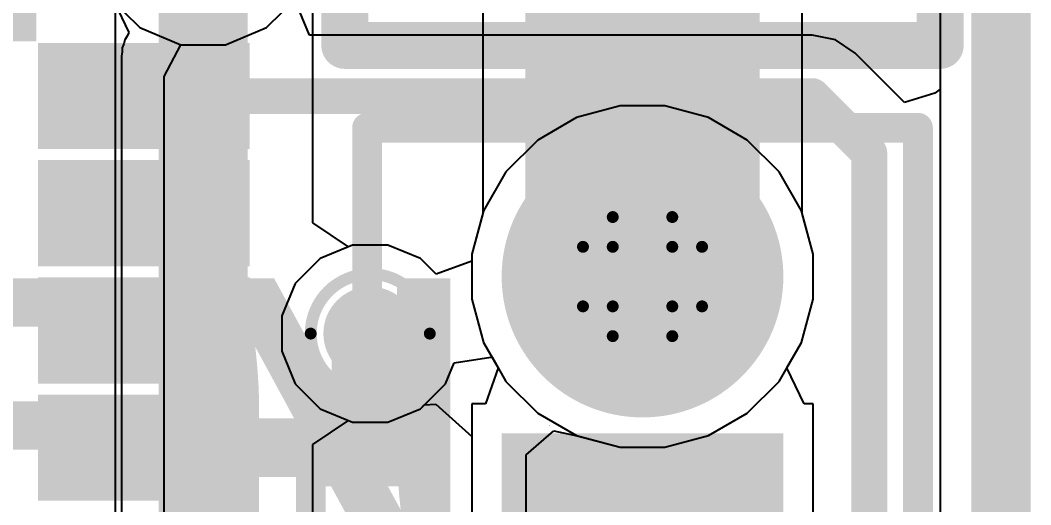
# Model space of a CAD drawing. Header units: inches. Extents: x -10 to 344, y -7 to 75.
# Drawn here: x 55.816 to 60.127, y 8.551 to 10.619 of the extents above; entities that cross this region are included whole.
import ezdxf

# ---------------------------------------------------------------- set-up
doc = ezdxf.new("R2010")
doc.units = ezdxf.units.IN
for name, color, linetype in [('Board Outline', 216, 'Continuous'), ('Bottom Layer', 5, 'Continuous'), ('Bottom Overlay', 54, 'Continuous'), ('Bottom Paste', 16, 'Continuous'), ('Bottom Solder', 6, 'Continuous'), ('Drill Drawing', 1, 'Continuous'), ('Mechanical 15', 56, 'Continuous'), ('Mid Layer 1', 16, 'Continuous'), ('Mid Layer 2', 76, 'Continuous'), ('Multi-Layer', 9, 'Continuous'), ('Pad Holes', 156, 'Continuous'), ('Top Layer', 1, 'Continuous'), ('Top Overlay', 2, 'Continuous'), ('Top Solder', 216, 'Continuous'), ('Via Holes', 16, 'Continuous')]:
    doc.layers.add(name, color=color, linetype=linetype)
doc.styles.add('Arial_Bold', font='', dxfattribs={"height": 0.2})
doc.styles.get('Arial_Bold').set_extended_font_data('Arial', bold=True)

# ---------------------------------------------------------------- blocks, each defined once
blk = doc.blocks.new('HDR_1_2_M____1_27___6')
at = {"layer": 'Bottom Layer'}
blk.add_hatch(color=5, dxfattribs=at).paths.add_polyline_path([(-1.185, 0.55), (-0.085, 0.55), (-0.085, -0.55), (-1.185, -0.55)])
h = blk.add_hatch(color=5, dxfattribs=at)
edge = h.paths.add_edge_path()
edge.add_arc((0.635, 0), 0.55, 0, 360)
at = {"layer": 'Bottom Solder'}
blk.add_hatch(color=6, dxfattribs=at).paths.add_polyline_path([(-1.2358, 0.6008), (-0.0342, 0.6008), (-0.0342, -0.6008), (-1.2358, -0.6008)])
h = blk.add_hatch(color=6, dxfattribs=at)
edge = h.paths.add_edge_path()
edge.add_arc((0.635, 0), 0.6008, 0, 360)
at = {"layer": 'Mid Layer 1'}
blk.add_hatch(color=16, dxfattribs=at).paths.add_polyline_path([(-1.185, 0.55), (-0.085, 0.55), (-0.085, -0.55), (-1.185, -0.55)])
h = blk.add_hatch(color=16, dxfattribs=at)
edge = h.paths.add_edge_path()
edge.add_arc((0.635, 0), 0.55, 0, 360)
at = {"layer": 'Mid Layer 2'}
blk.add_hatch(color=76, dxfattribs=at).paths.add_polyline_path([(-1.185, 0.55), (-0.085, 0.55), (-0.085, -0.55), (-1.185, -0.55)])
h = blk.add_hatch(color=76, dxfattribs=at)
edge = h.paths.add_edge_path()
edge.add_arc((0.635, 0), 0.55, 0, 360)
at = {"layer": 'Multi-Layer'}
blk.add_hatch(color=9, dxfattribs=at).paths.add_polyline_path([(-1.185, 0.55), (-0.085, 0.55), (-0.085, -0.55), (-1.185, -0.55)])
h = blk.add_hatch(color=9, dxfattribs=at)
edge = h.paths.add_edge_path()
edge.add_arc((0.635, 0), 0.55, 0, 360)
at = {"layer": 'Pad Holes'}
h = blk.add_hatch(color=7, dxfattribs=at)
edge = h.paths.add_edge_path()
edge.add_arc((-0.635, 0), 0.375, 0, 360)
h = blk.add_hatch(color=7, dxfattribs=at)
edge = h.paths.add_edge_path()
edge.add_arc((0.635, 0), 0.375, 0, 360)
at = {"layer": 'Top Layer'}
blk.add_hatch(color=1, dxfattribs=at).paths.add_polyline_path([(-1.185, 0.55), (-0.085, 0.55), (-0.085, -0.55), (-1.185, -0.55)])
h = blk.add_hatch(color=1, dxfattribs=at)
edge = h.paths.add_edge_path()
edge.add_arc((0.635, 0), 0.55, 0, 360)
at = {"layer": 'Top Solder'}
blk.add_hatch(color=216, dxfattribs=at).paths.add_polyline_path([(-1.2358, 0.6008), (-0.0342, 0.6008), (-0.0342, -0.6008), (-1.2358, -0.6008)])
h = blk.add_hatch(color=216, dxfattribs=at)
edge = h.paths.add_edge_path()
edge.add_arc((0.635, 0), 0.6008, 0, 360)
at = {"layer": 'Mechanical 15'}
blk.add_lwpolyline([(0.0003, 0.397, 0.00254, 0.00254, 0), (-0.0003, 0.3965, 0.00254, 0.00254, 0)], format="xyseb", dxfattribs=at)
for points in [[(-0.0009, 0.3965, 0.00127, 0.00127, 1), (0.0004, 0.3965, 0.00127, 0.00127, 1)], [(-0.0004, 0.397, 0.00127, 0.00127, 1), (0.0009, 0.397, 0.00127, 0.00127, 1)]]:
    blk.add_lwpolyline(points, format="xyseb", close=True, dxfattribs=at)
at = {"layer": 'Top Overlay'}
for points in [[(-1.27, 1.175, 0.127, 0.127, 0), (-1.27, 0.687, 0.127, 0.127, 0)], [(-1.27, 1.175, 0.127, 0.127, 0), (1.27, 1.175, 0.127, 0.127, 0)], [(1.27, 1.175, 0.127, 0.127, 0), (1.27, 0.3598, 0.127, 0.127, 0)], [(1.27, -0.3598, 0.127, 0.127, 0), (1.27, -1.175, 0.127, 0.127, 0)], [(-1.27, -0.687, 0.127, 0.127, 0), (-1.27, -1.175, 0.127, 0.127, 0)], [(-1.27, -1.175, 0.127, 0.127, 0), (1.27, -1.175, 0.127, 0.127, 0)]]:
    blk.add_lwpolyline(points, format="xyseb", dxfattribs=at)
for points in [[(-1.3017, 1.175, 0.0635, 0.0635, 1), (-1.2383, 1.175, 0.0635, 0.0635, 1)], [(-1.3017, 1.175, 0.0635, 0.0635, 1), (-1.2383, 1.175, 0.0635, 0.0635, 1)], [(1.2383, 1.175, 0.0635, 0.0635, 1), (1.3017, 1.175, 0.0635, 0.0635, 1)], [(1.2383, 1.175, 0.0635, 0.0635, 1), (1.3017, 1.175, 0.0635, 0.0635, 1)], [(-1.3017, 0.687, 0.0635, 0.0635, 1), (-1.2383, 0.687, 0.0635, 0.0635, 1)], [(1.2383, 0.3598, 0.0635, 0.0635, 1), (1.3017, 0.3598, 0.0635, 0.0635, 1)], [(1.2383, -0.3598, 0.0635, 0.0635, 1), (1.3017, -0.3598, 0.0635, 0.0635, 1)], [(-1.3017, -0.687, 0.0635, 0.0635, 1), (-1.2383, -0.687, 0.0635, 0.0635, 1)], [(-1.3017, -1.175, 0.0635, 0.0635, 1), (-1.2383, -1.175, 0.0635, 0.0635, 1)], [(-1.3017, -1.175, 0.0635, 0.0635, 1), (-1.2383, -1.175, 0.0635, 0.0635, 1)], [(1.2383, -1.175, 0.0635, 0.0635, 1), (1.3017, -1.175, 0.0635, 0.0635, 1)], [(1.2383, -1.175, 0.0635, 0.0635, 1), (1.3017, -1.175, 0.0635, 0.0635, 1)]]:
    blk.add_lwpolyline(points, format="xyseb", close=True, dxfattribs=at)
blk = doc.blocks.new('32_QFN__5_5__B_27')
at = {"layer": 'Bottom Layer'}
for points in [[(0.375, -2.085), (0.375, -2.785), (0.125, -2.785), (0.125, -2.085)], [(0.875, -2.085), (0.875, -2.785), (0.625, -2.785), (0.625, -2.085)], [(1.375, -2.085), (1.375, -2.785), (1.125, -2.785), (1.125, -2.085)], [(1.875, -2.085), (1.875, -2.785), (1.625, -2.785), (1.625, -2.085)]]:
    blk.add_hatch(color=5, dxfattribs=at).paths.add_polyline_path(points)
at = {"layer": 'Bottom Paste'}
for points in [[(0.375, -2.085), (0.375, -2.785), (0.125, -2.785), (0.125, -2.085)], [(0.875, -2.085), (0.875, -2.785), (0.625, -2.785), (0.625, -2.085)], [(1.375, -2.085), (1.375, -2.785), (1.125, -2.785), (1.125, -2.085)], [(1.875, -2.085), (1.875, -2.785), (1.625, -2.785), (1.625, -2.085)]]:
    blk.add_hatch(color=16, dxfattribs=at).paths.add_polyline_path(points)
at = {"layer": 'Bottom Solder'}
for points in [[(1.9834, -1.5234), (2.8866, -1.5234), (2.8866, -1.9766), (1.9834, -1.9766)], [(0.4766, -1.9834), (0.4766, -2.8866), (0.0234, -2.8866), (0.0234, -1.9834)], [(0.9766, -1.9834), (0.9766, -2.8866), (0.5234, -2.8866), (0.5234, -1.9834)], [(1.4766, -1.9834), (1.4766, -2.8866), (1.0234, -2.8866), (1.0234, -1.9834)], [(1.9766, -1.9834), (1.9766, -2.8866), (1.5234, -2.8866), (1.5234, -1.9834)]]:
    blk.add_hatch(color=6, dxfattribs=at).paths.add_polyline_path(points)
blk = doc.blocks.new('R___0201_B_46')
at = {"layer": 'Bottom Layer'}
for points in [[(-0.41, 0.185), (-0.14, 0.185), (-0.14, -0.185), (-0.41, -0.185)], [(0.14, 0.185), (0.41, 0.185), (0.41, -0.185), (0.14, -0.185)]]:
    blk.add_hatch(color=5, dxfattribs=at).paths.add_polyline_path(points)
at = {"layer": 'Bottom Paste'}
for points in [[(-0.41, 0.185), (-0.14, 0.185), (-0.14, -0.185), (-0.41, -0.185)], [(0.14, 0.185), (0.41, 0.185), (0.41, -0.185), (0.14, -0.185)]]:
    blk.add_hatch(color=16, dxfattribs=at).paths.add_polyline_path(points)
at = {"layer": 'Bottom Solder'}
for points in [[(-0.465, 0.24), (-0.085, 0.24), (-0.085, -0.24), (-0.465, -0.24)], [(0.085, 0.24), (0.465, 0.24), (0.465, -0.24), (0.085, -0.24)]]:
    blk.add_hatch(color=6, dxfattribs=at).paths.add_polyline_path(points)
at = {"layer": 'Bottom Overlay'}
for points in [[(-0.4826, 0.254, 0.127, 0.127, 0), (0.4826, 0.254, 0.127, 0.127, 0)], [(-0.4826, 0.254, 0.127, 0.127, 0), (-0.4826, -0.254, 0.127, 0.127, 0)], [(0.4826, 0.254, 0.127, 0.127, 0), (0.4826, -0.254, 0.127, 0.127, 0)], [(-0.4826, -0.254, 0.127, 0.127, 0), (0.4826, -0.254, 0.127, 0.127, 0)]]:
    blk.add_lwpolyline(points, format="xyseb", dxfattribs=at)
for points in [[(-0.5143, 0.254, 0.0635, 0.0635, 1), (-0.4508, 0.254, 0.0635, 0.0635, 1)], [(-0.5143, 0.254, 0.0635, 0.0635, 1), (-0.4508, 0.254, 0.0635, 0.0635, 1)], [(0.4508, 0.254, 0.0635, 0.0635, 1), (0.5143, 0.254, 0.0635, 0.0635, 1)], [(0.4508, 0.254, 0.0635, 0.0635, 1), (0.5143, 0.254, 0.0635, 0.0635, 1)], [(-0.5143, -0.254, 0.0635, 0.0635, 1), (-0.4508, -0.254, 0.0635, 0.0635, 1)], [(-0.5143, -0.254, 0.0635, 0.0635, 1), (-0.4508, -0.254, 0.0635, 0.0635, 1)], [(0.4508, -0.254, 0.0635, 0.0635, 1), (0.5143, -0.254, 0.0635, 0.0635, 1)], [(0.4508, -0.254, 0.0635, 0.0635, 1), (0.5143, -0.254, 0.0635, 0.0635, 1)]]:
    blk.add_lwpolyline(points, format="xyseb", close=True, dxfattribs=at)
blk = doc.blocks.new('HDR1X2__86')
at = {"layer": 'Top Overlay'}
for points in [[(3.81, 1.27, 0.2, 0.2, 0), (-1.27, 1.27, 0.2, 0.2, 0)], [(3.81, -1.27, 0.2, 0.2, 0), (3.81, 1.27, 0.2, 0.2, 0)], [(3.81, -1.27, 0.2, 0.2, 0), (-1.27, -1.27, 0.2, 0.2, 0)]]:
    blk.add_lwpolyline(points, format="xyseb", dxfattribs=at)
for points in [[(3.76, 1.27, 0.1, 0.1, 1), (3.86, 1.27, 0.1, 0.1, 1)], [(3.76, 1.27, 0.1, 0.1, 1), (3.86, 1.27, 0.1, 0.1, 1)], [(3.76, -1.27, 0.1, 0.1, 1), (3.86, -1.27, 0.1, 0.1, 1)], [(3.76, -1.27, 0.1, 0.1, 1), (3.86, -1.27, 0.1, 0.1, 1)]]:
    blk.add_lwpolyline(points, format="xyseb", close=True, dxfattribs=at)

msp = doc.modelspace()

# ---------------------------------------------------------------- hatches: boundary and pattern name
at = {"layer": 'Bottom Layer'}
h = msp.add_hatch(color=5, dxfattribs=at)
edge = h.paths.add_edge_path()
edge.add_arc((57.3095, 9.2818), 0.2, 0, 360)
msp.add_hatch(color=5, dxfattribs=at).paths.add_polyline_path([(56.1403, 8.6702), (57.4945, 8.6702), (57.4945, 8.9202), (56.1403, 8.9202)])
at = {"layer": 'Mid Layer 1'}
h = msp.add_hatch(color=16, dxfattribs=at)
edge = h.paths.add_edge_path()
edge.add_arc((57.3095, 9.2818), 0.2, 0, 360)
at = {"layer": 'Mid Layer 2'}
msp.add_hatch(color=76, dxfattribs=at).paths.add_polyline_path([(57.9708, 9.525), (58.9708, 9.525), (58.9708, 11.7811), (57.9708, 11.7811)])
h = msp.add_hatch(color=76, dxfattribs=at)
edge = h.paths.add_edge_path()
edge.add_arc((57.3095, 9.2818), 0.2, 0, 360)
at = {"layer": 'Top Layer'}
h = msp.add_hatch(color=1, dxfattribs=at)
edge = h.paths.add_edge_path()
edge.add_arc((57.3095, 9.2818), 0.2, 0, 360)
at = {"layer": 'Via Holes'}
h = msp.add_hatch(color=7, dxfattribs=at)
edge = h.paths.add_edge_path()
edge.add_arc((57.3095, 9.2818), 0.1, 0, 360)

# ---------------------------------------------------------------- linework, layer by layer
at = {"layer": 'Board Outline'}
msp.add_lwpolyline([(60, 30, 0.254, 0.254, 0), (60, 0, 0.254, 0.254, 0)], format="xyseb", dxfattribs=at)
at = {"layer": 'Bottom Layer'}
for p, q in [((59.7411, 12.4313), (59.7411, 10.3243)), ((57.0502, 10.5542), (56.9871, 10.7066)), ((59.1949, 10.5542), (57.0502, 10.5542)), ((59.294, 10.5345), (59.1949, 10.5542)), ((59.378, 10.4783), (59.294, 10.5345)), ((59.5887, 10.2677), (59.378, 10.4783)), ((59.7182, 10.3072), (59.5887, 10.2677)), ((59.7411, 10.3243), (59.7182, 10.3072))]:
    msp.add_line(p, q, dxfattribs=at)
for points in [[(56.3435, 10.2952, 0.1524, 0.1524, 0), (59.1949, 10.2952, 0.1524, 0.1524, 0)], [(59.1949, 10.2952, 0.1524, 0.1524, 0), (59.4384, 10.0517, 0.1524, 0.1524, 0)], [(59.4384, 6.4962, 0.1524, 0.1524, 0), (59.4384, 10.0517, 0.1524, 0.1524, 0)], [(57.3095, 8.8726, 0.3302, 0.3302, 0), (57.3095, 9.2818, 0.3302, 0.3302, 0)]]:
    msp.add_lwpolyline(points, format="xyseb", dxfattribs=at)
for points in [[(56.3054, 10.2952, 0.0762, 0.0762, 1), (56.3816, 10.2952, 0.0762, 0.0762, 1)], [(59.1568, 10.2952, 0.0762, 0.0762, 1), (59.233, 10.2952, 0.0762, 0.0762, 1)], [(59.1568, 10.2952, 0.0762, 0.0762, 1), (59.233, 10.2952, 0.0762, 0.0762, 1)], [(59.4003, 10.0517, 0.0762, 0.0762, 1), (59.4765, 10.0517, 0.0762, 0.0762, 1)], [(59.4003, 10.0517, 0.0762, 0.0762, 1), (59.4765, 10.0517, 0.0762, 0.0762, 1)], [(57.2269, 9.2818, 0.1651, 0.1651, 1), (57.392, 9.2818, 0.1651, 0.1651, 1)], [(57.2269, 8.8726, 0.1651, 0.1651, 1), (57.392, 8.8726, 0.1651, 0.1651, 1)]]:
    msp.add_lwpolyline(points, format="xyseb", close=True, dxfattribs=at)
at = {"layer": 'Drill Drawing'}
for points in [[(58.3438, 9.652, 0.0508, 0.0508, 0), (58.3438, 9.779, 0.0508, 0.0508, 0)], [(58.3438, 9.779, 0.0508, 0.0508, 0), (58.5978, 9.779, 0.0508, 0.0508, 0)], [(58.5978, 9.652, 0.0508, 0.0508, 0), (58.5978, 9.779, 0.0508, 0.0508, 0)], [(58.2168, 9.398, 0.0508, 0.0508, 0), (58.2168, 9.652, 0.0508, 0.0508, 0)], [(58.2168, 9.652, 0.0508, 0.0508, 0), (58.3438, 9.652, 0.0508, 0.0508, 0)], [(58.5978, 9.652, 0.0508, 0.0508, 0), (58.7248, 9.652, 0.0508, 0.0508, 0)], [(58.7248, 9.398, 0.0508, 0.0508, 0), (58.7248, 9.652, 0.0508, 0.0508, 0)], [(58.2168, 9.398, 0.0508, 0.0508, 0), (58.3438, 9.398, 0.0508, 0.0508, 0)], [(58.3438, 9.271, 0.0508, 0.0508, 0), (58.3438, 9.398, 0.0508, 0.0508, 0)], [(58.5978, 9.398, 0.0508, 0.0508, 0), (58.7248, 9.398, 0.0508, 0.0508, 0)], [(58.5978, 9.271, 0.0508, 0.0508, 0), (58.5978, 9.398, 0.0508, 0.0508, 0)], [(58.3438, 9.271, 0.0508, 0.0508, 0), (58.5978, 9.271, 0.0508, 0.0508, 0)]]:
    msp.add_lwpolyline(points, format="xyseb", dxfattribs=at)
for points in [[(58.3311, 9.779, 0.0254, 0.0254, 1), (58.3565, 9.779, 0.0254, 0.0254, 1)], [(58.3311, 9.779, 0.0254, 0.0254, 1), (58.3565, 9.779, 0.0254, 0.0254, 1)], [(58.5851, 9.779, 0.0254, 0.0254, 1), (58.6105, 9.779, 0.0254, 0.0254, 1)], [(58.5851, 9.779, 0.0254, 0.0254, 1), (58.6105, 9.779, 0.0254, 0.0254, 1)], [(58.2041, 9.652, 0.0254, 0.0254, 1), (58.2295, 9.652, 0.0254, 0.0254, 1)], [(58.2041, 9.652, 0.0254, 0.0254, 1), (58.2295, 9.652, 0.0254, 0.0254, 1)], [(58.3311, 9.652, 0.0254, 0.0254, 1), (58.3565, 9.652, 0.0254, 0.0254, 1)], [(58.3311, 9.652, 0.0254, 0.0254, 1), (58.3565, 9.652, 0.0254, 0.0254, 1)], [(58.5851, 9.652, 0.0254, 0.0254, 1), (58.6105, 9.652, 0.0254, 0.0254, 1)], [(58.5851, 9.652, 0.0254, 0.0254, 1), (58.6105, 9.652, 0.0254, 0.0254, 1)], [(58.7121, 9.652, 0.0254, 0.0254, 1), (58.7375, 9.652, 0.0254, 0.0254, 1)], [(58.7121, 9.652, 0.0254, 0.0254, 1), (58.7375, 9.652, 0.0254, 0.0254, 1)], [(57.5635, 9.2818, 0.0508, 0.0508, 1), (57.0555, 9.2818, 0.0508, 0.0508, 1)], [(58.2041, 9.398, 0.0254, 0.0254, 1), (58.2295, 9.398, 0.0254, 0.0254, 1)], [(58.2041, 9.398, 0.0254, 0.0254, 1), (58.2295, 9.398, 0.0254, 0.0254, 1)], [(58.3311, 9.398, 0.0254, 0.0254, 1), (58.3565, 9.398, 0.0254, 0.0254, 1)], [(58.3311, 9.398, 0.0254, 0.0254, 1), (58.3565, 9.398, 0.0254, 0.0254, 1)], [(58.5851, 9.398, 0.0254, 0.0254, 1), (58.6105, 9.398, 0.0254, 0.0254, 1)], [(58.5851, 9.398, 0.0254, 0.0254, 1), (58.6105, 9.398, 0.0254, 0.0254, 1)], [(58.7121, 9.398, 0.0254, 0.0254, 1), (58.7375, 9.398, 0.0254, 0.0254, 1)], [(58.7121, 9.398, 0.0254, 0.0254, 1), (58.7375, 9.398, 0.0254, 0.0254, 1)], [(57.0428, 9.2818, 0.0254, 0.0254, 1), (57.0682, 9.2818, 0.0254, 0.0254, 1)], [(57.5508, 9.2818, 0.0254, 0.0254, 1), (57.5762, 9.2818, 0.0254, 0.0254, 1)], [(58.3311, 9.271, 0.0254, 0.0254, 1), (58.3565, 9.271, 0.0254, 0.0254, 1)], [(58.3311, 9.271, 0.0254, 0.0254, 1), (58.3565, 9.271, 0.0254, 0.0254, 1)], [(58.5851, 9.271, 0.0254, 0.0254, 1), (58.6105, 9.271, 0.0254, 0.0254, 1)], [(58.5851, 9.271, 0.0254, 0.0254, 1), (58.6105, 9.271, 0.0254, 0.0254, 1)]]:
    msp.add_lwpolyline(points, format="xyseb", close=True, dxfattribs=at)
at = {"layer": 'Mid Layer 1'}
for p, q in [((59.7411, 12.4929), (59.7411, 6.9269)), ((56.1917, 10.7213), (56.3261, 10.5869)), ((56.8674, 10.5869), (57.0018, 10.7213)), ((56.3261, 10.5869), (56.5017, 10.5141)), ((56.6918, 10.5141), (56.8674, 10.5869)), ((56.5017, 10.5141), (56.6918, 10.5141)), ((58.375, 10.2528), (58.1899, 10.2032)), ((58.5666, 10.2528), (58.375, 10.2528)), ((58.7517, 10.2032), (58.5666, 10.2528)), ((58.1899, 10.2032), (58.0239, 10.1074)), ((58.9177, 10.1074), (58.7517, 10.2032)), ((58.0239, 10.1074), (57.8884, 9.9719)), ((59.0532, 9.9719), (58.9177, 10.1074)), ((57.8884, 9.9719), (57.7926, 9.8059)), ((59.149, 9.8059), (59.0532, 9.9719)), ((57.7926, 9.8059), (57.743, 9.6208)), ((59.1986, 9.6208), (59.149, 9.8059)), ((57.2344, 9.6596), (57.0955, 9.6021)), ((57.3846, 9.6596), (57.2344, 9.6596)), ((57.5235, 9.6021), (57.3846, 9.6596)), ((57.743, 9.6208), (57.743, 9.5904)), ((59.1986, 9.4292), (59.1986, 9.6208)), ((57.0955, 9.6021), (56.9892, 9.4958)), ((57.5906, 9.535), (57.5235, 9.6021)), ((57.743, 9.5904), (57.5906, 9.535)), ((56.9892, 9.4958), (56.9317, 9.3569)), ((59.149, 9.2441), (59.1986, 9.4292)), ((56.9317, 9.3569), (56.9317, 9.2067)), ((59.0861, 9.1352), (59.149, 9.2441)), ((56.9317, 9.2067), (56.9892, 9.0678)), ((59.1602, 8.9828), (59.0861, 9.1352)), ((56.9892, 9.0678), (57.0955, 8.9615)), ((57.5235, 8.9615), (57.5393, 8.9773)), ((57.5393, 8.9773), (57.5889, 8.9805)), ((57.5889, 8.9805), (57.743, 8.8426)), ((59.1986, 8.9828), (59.1602, 8.9828)), ((59.1986, 7.5272), (59.1986, 8.9828)), ((57.0955, 8.9615), (57.2344, 8.904)), ((57.3846, 8.904), (57.5235, 8.9615)), ((57.2344, 8.904), (57.3846, 8.904)), ((57.743, 8.8426), (57.743, 8.8414)), ((57.743, 8.8414), (57.743, 8.3604))]:
    msp.add_line(p, q, dxfattribs=at)
at = {"layer": 'Mid Layer 2'}
for p, q in [((59.7411, 16.002), (59.7411, 6.9269)), ((57.7895, 11.1503), (57.7895, 9.7944)), ((59.1521, 9.7944), (59.1521, 11.1503)), ((56.2183, 10.6947), (56.279, 10.5668)), ((56.8674, 10.5869), (57.0018, 10.7213)), ((56.279, 10.5668), (56.2721, 10.5503)), ((56.6918, 10.5141), (56.8674, 10.5869)), ((56.2622, 10.5354), (56.2587, 10.5179)), ((56.2721, 10.5503), (56.2622, 10.5354)), ((56.2519, 10.4836), (56.2484, 10.466)), ((56.2587, 10.5179), (56.2519, 10.5014)), ((56.2519, 10.5014), (56.2519, 10.4836)), ((56.4297, 10.379), (56.5017, 10.5141)), ((56.5017, 10.5141), (56.6918, 10.5141)), ((56.2484, 10.466), (56.2484, 4.8601)), ((56.4297, 4.878), (56.4297, 10.379)), ((57.7895, 9.7944), (57.743, 9.6208)), ((59.1986, 9.6208), (59.1521, 9.7944)), ((57.743, 9.6208), (57.743, 9.4292)), ((59.1986, 9.4292), (59.1986, 9.6208)), ((57.743, 9.4292), (57.7926, 9.2441)), ((59.149, 9.2441), (59.1986, 9.4292)), ((57.7926, 9.2441), (57.8555, 9.1352)), ((59.0532, 9.0781), (59.149, 9.2441)), ((57.8555, 9.1352), (57.8005, 8.9828)), ((58.9177, 8.9426), (59.0532, 9.0781)), ((57.8005, 8.9828), (57.743, 8.9828)), ((57.743, 8.9828), (57.743, 8.3604)), ((58.7517, 8.8468), (58.9177, 8.9426)), ((57.9743, 8.765), (58.093, 8.8677)), ((58.093, 8.8677), (58.1926, 8.8461)), ((58.1926, 8.8461), (58.375, 8.7972)), ((58.5666, 8.7972), (58.7517, 8.8468)), ((58.375, 8.7972), (58.5666, 8.7972)), ((57.9743, 8.27), (57.9743, 8.765))]:
    msp.add_line(p, q, dxfattribs=at)
at = {"layer": 'Top Layer'}
for p, q in [((59.7411, 15.5911), (59.7411, 7.0574)), ((57.0647, 9.7543), (57.0647, 10.8732)), ((56.2212, 10.6917), (56.2212, 8.3063)), ((58.375, 10.2528), (58.1899, 10.2032)), ((58.5666, 10.2528), (58.375, 10.2528)), ((58.7517, 10.2032), (58.5666, 10.2528)), ((58.1899, 10.2032), (58.0239, 10.1074)), ((58.9177, 10.1074), (58.7517, 10.2032)), ((58.0239, 10.1074), (57.8884, 9.9719)), ((59.0532, 9.9719), (58.9177, 10.1074)), ((57.8884, 9.9719), (57.7926, 9.8059)), ((59.149, 9.8059), (59.0532, 9.9719)), ((57.7926, 9.8059), (57.743, 9.6208)), ((59.1986, 9.6208), (59.149, 9.8059)), ((57.2171, 9.6524), (57.0647, 9.7543)), ((57.2344, 9.6596), (57.2171, 9.6524)), ((57.3846, 9.6596), (57.2344, 9.6596)), ((57.5235, 9.6021), (57.3846, 9.6596)), ((57.743, 9.6208), (57.743, 9.5904)), ((59.1986, 9.4292), (59.1986, 9.6208)), ((57.5906, 9.535), (57.5235, 9.6021)), ((57.743, 9.5904), (57.5906, 9.535)), ((59.149, 9.2441), (59.1986, 9.4292)), ((59.0532, 9.0781), (59.149, 9.2441)), ((57.6668, 9.1572), (57.8237, 9.1819)), ((57.8237, 9.1819), (57.8291, 9.1809)), ((57.6298, 9.0678), (57.6668, 9.1572)), ((57.8291, 9.1809), (57.8884, 9.0781)), ((57.5235, 8.9615), (57.6298, 9.0678)), ((57.8884, 9.0781), (58.0239, 8.9426)), ((58.9177, 8.9426), (59.0532, 9.0781)), ((57.3846, 8.904), (57.5235, 8.9615)), ((58.0239, 8.9426), (58.1899, 8.8468)), ((58.7517, 8.8468), (58.9177, 8.9426)), ((57.0647, 8.8093), (57.2171, 8.9112)), ((57.2171, 8.9112), (57.2344, 8.904)), ((57.2344, 8.904), (57.3846, 8.904)), ((58.1899, 8.8468), (58.375, 8.7972)), ((58.5666, 8.7972), (58.7517, 8.8468)), ((57.0647, 8.4273), (57.0647, 8.8093)), ((58.375, 8.7972), (58.5666, 8.7972))]:
    msp.add_line(p, q, dxfattribs=at)
msp.add_lwpolyline([(56.5967, 8.3063, 0.381, 0.381, 0), (56.5967, 10.9919, 0.381, 0.381, 0)], format="xyseb", dxfattribs=at)

# ---------------------------------------------------------------- block references
for name, p, rotation in [('HDR1X2__86', (58.4708, 14.3211), 270), ('32_QFN__5_5__B_27', (53.9085, 8.5452), 90), ('HDR_1_2_M____1_27___6', (58.4708, 8.89), 90), ('R___0201_B_46', (57.3095, 8.5452), 90)]:
    msp.add_blockref(name, p, dxfattribs=dict(rotation=rotation))

# ---------------------------------------------------------------- texts
at = {"layer": 'Top Overlay', "style": 'Arial_Bold'}
msp.add_text('EN', height=1.27, rotation=360, dxfattribs=at).set_placement((55.3058, 8.2469))

doc.saveas('drawing.dxf')
